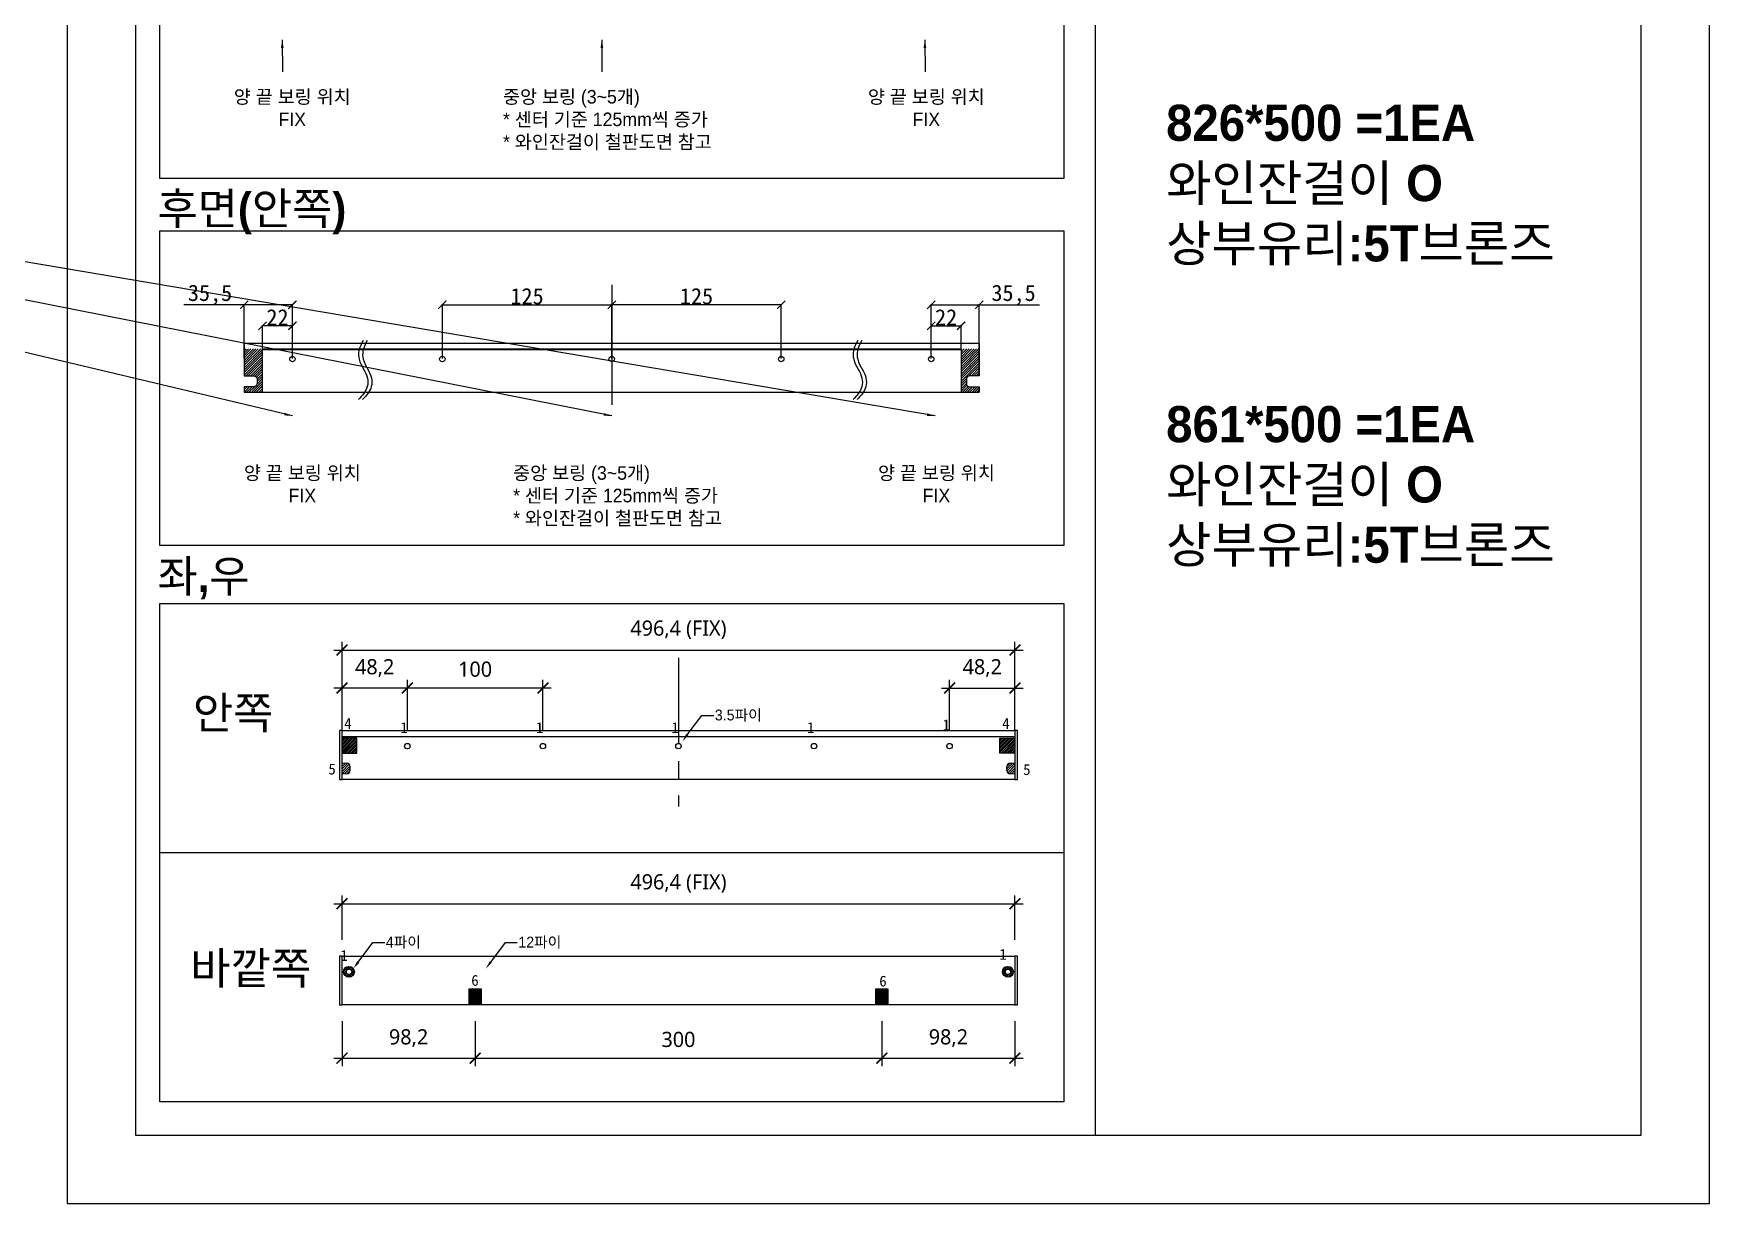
# Model space of a CAD drawing. Header units: millimetres. Extents: x -44117 to 256353, y -2095463 to 65325.
# Drawn here: x 97926 to 101017, y -1020317 to -1018159 of the extents above; entities that cross this region are included whole.
import ezdxf
from ezdxf import colors
from ezdxf.entities.mleader import LeaderData, LeaderLine
from ezdxf.math import Vec2, Vec3

# ---------------------------------------------------------------- set-up
doc = ezdxf.new("R2010")
doc.units = ezdxf.units.MM
doc.header["$LTSCALE"] = 10
doc.linetypes.add('CENTER', pattern=[50.8, 31.75, -6.35, 6.35, -6.35])
for name, color, linetype in [('! dim', 7, 'Continuous'), ('.', 8, 'Continuous'), ('01YL_text_제목 @ 1', 2, 'Continuous'), ('DEFAULT', 7, 'Continuous'), ('Steel', 3, 'Continuous'), ('TXT', 4, 'Continuous'), ('TXT @ 1', 4, 'Continuous')]:
    doc.layers.add(name, color=color, linetype=linetype)
doc.layers.add('C', color=1, linetype='CENTER', lineweight=5)
doc.styles.add('IMOS', font='', dxfattribs={"height": 3})
doc.styles.add('맑은고딕', font='malgun.ttf')
doc.styles.get('IMOS').set_extended_font_data('-윤고딕330')
doc.dimstyles.new('ISO-25', dxfattribs={"dimtxt": 2.5, "dimasz": 2.5, "dimexe": 1, "dimexo": 1, "dimtad": 1, "dimtxsty": 'Standard', "dimblk": 'ARCHTICK', "dimcen": 2.5, "dimadec": 0, "dimazin": 0, "dimtfac": 1, "dimtmove": 0, "dimatfit": 3, "dimfxl": 0, "dimarcsym": 0})
doc.dimstyles.new('Set Dim', dxfattribs={"dimtxt": 28, "dimasz": 20, "dimexe": 15, "dimexo": 30, "dimgap": 20, "dimtad": 1, "dimdec": 1, "dimtxsty": '맑은고딕', "dimblk": 'ARCHTICK', "dimcen": 10, "dimdle": 15, "dimclrd": 256, "dimclre": 256, "dimclrt": 7, "dimadec": 0, "dimazin": 0, "dimtfac": 1, "dimtdec": 1, "dimtix": 1, "dimtmove": 2, "dimatfit": 0, "dimfxl": 0, "dimarcsym": 0})
pattern_1 = [(45, (15296.215, -1031365.7656), (-2.24506403, 2.24506403), [])]
pattern_2 = [(45, (12270.2058, -1031949.0162), (-2.24506403, 2.24506403), [])]
pattern_3 = [(45, (95020.2055, -1022734.4005), (-1.683798, 1.683798), [])]
pattern_4 = [(45, (95020.2063, -1023312.3114), (-1.683798, 1.683798), [])]

# ---------------------------------------------------------------- blocks, each defined once
blk = doc.blocks.new('_ArchTick')
at = {"color": 0, "linetype": 'ByBlock', "const_width": 0.15}
blk.add_lwpolyline([(-0.5, -0.5), (0.5, 0.5)], dxfattribs=at)
blk = doc.blocks.new('*D7091')
at = {"layer": '! dim', "color": 0, "lineweight": -2}
for p, q in [((99581.2, -1018758.2), (99581.2, -1018697)), ((99581.2, -1018698), (99636.2, -1018698)), ((99636.2, -1018739.5), (99636.2, -1018697))]:
    blk.add_line(p, q, dxfattribs=at)
at = {"layer": 'Defpoints', "color": 0}
for p in [(99636.2, -1018698), (99636.2, -1018740.5), (99581.2, -1018759.2)]:
    blk.add_point(p, dxfattribs=at)
at = {"layer": '! dim', "color": 0, "lineweight": -2, "xscale": 15, "yscale": 15, "zscale": 15, "rotation": 180}
blk.add_blockref('_ArchTick', (99581.2, -1018698), dxfattribs=at)
at = {"layer": '! dim', "color": 0, "lineweight": -2, "xscale": 15, "yscale": 15, "zscale": 15}
blk.add_blockref('_ArchTick', (99636.2, -1018698), dxfattribs=at)
at = {"layer": '! dim', "color": 0, "insert": (99608.7, -1018682.4), "char_height": 30, "attachment_point": 5}
blk.add_mtext('22', dxfattribs=at)
blk = doc.blocks.new('*D7092')
at = {"layer": '! dim', "color": 0, "lineweight": -2}
for p, q in [((99581.2, -1018758.2), (99581.2, -1018658.2)), ((99581.2, -1018659.2), (99669.9, -1018659.2)), ((99669.9, -1018758.2), (99669.9, -1018658.2)), ((99669.9, -1018659.2), (99781.2, -1018659.2))]:
    blk.add_line(p, q, dxfattribs=at)
at = {"layer": 'Defpoints', "color": 0}
for p in [(99669.9, -1018659.2), (99581.2, -1018759.2), (99669.9, -1018759.2)]:
    blk.add_point(p, dxfattribs=at)
at = {"layer": '! dim', "color": 0, "lineweight": -2, "xscale": 15, "yscale": 15, "zscale": 15, "rotation": 180}
blk.add_blockref('_ArchTick', (99581.2, -1018659.2), dxfattribs=at)
at = {"layer": '! dim', "color": 0, "lineweight": -2, "xscale": 15, "yscale": 15, "zscale": 15}
blk.add_blockref('_ArchTick', (99669.9, -1018659.2), dxfattribs=at)
at = {"layer": '! dim', "color": 0, "insert": (99733.1, -1018641.1), "char_height": 30, "attachment_point": 5}
blk.add_mtext('35,5', dxfattribs=at)
blk = doc.blocks.new('*D7093')
at = {"layer": '! dim', "color": 0, "lineweight": -2}
for p, q in [((98992.2, -1018758.2), (98992.2, -1018658.2)), ((99304.7, -1018659.2), (98992.2, -1018659.2)), ((99304.7, -1018758.2), (99304.7, -1018658.2))]:
    blk.add_line(p, q, dxfattribs=at)
at = {"layer": 'Defpoints', "color": 0}
for p in [(98992.2, -1018659.2), (98992.2, -1018759.2), (99304.7, -1018759.2)]:
    blk.add_point(p, dxfattribs=at)
at = {"layer": '! dim', "color": 0, "lineweight": -2, "xscale": 15, "yscale": 15, "zscale": 15, "rotation": 180}
blk.add_blockref('_ArchTick', (98992.2, -1018659.2), dxfattribs=at)
at = {"layer": '! dim', "color": 0, "lineweight": -2, "xscale": 15, "yscale": 15, "zscale": 15}
blk.add_blockref('_ArchTick', (99304.7, -1018659.2), dxfattribs=at)
at = {"layer": '! dim', "color": 0, "insert": (99148.4, -1018643.6), "char_height": 30, "attachment_point": 5}
blk.add_mtext('125', dxfattribs=at)
blk = doc.blocks.new('*D7094')
at = {"layer": '! dim', "color": 0, "lineweight": -2}
for p, q in [((98348.1, -1018739.5), (98348.1, -1018697)), ((98403.1, -1018698), (98348.1, -1018698)), ((98403.1, -1018758.2), (98403.1, -1018697))]:
    blk.add_line(p, q, dxfattribs=at)
at = {"layer": 'Defpoints', "color": 0}
for p in [(98348.1, -1018698), (98348.1, -1018740.5), (98403.1, -1018759.2)]:
    blk.add_point(p, dxfattribs=at)
at = {"layer": '! dim', "color": 0, "lineweight": -2, "xscale": 15, "yscale": 15, "zscale": 15, "rotation": 180}
blk.add_blockref('_ArchTick', (98348.1, -1018698), dxfattribs=at)
at = {"layer": '! dim', "color": 0, "lineweight": -2, "xscale": 15, "yscale": 15, "zscale": 15}
blk.add_blockref('_ArchTick', (98403.1, -1018698), dxfattribs=at)
at = {"layer": '! dim', "color": 0, "insert": (98375.6, -1018682.4), "char_height": 30, "attachment_point": 5}
blk.add_mtext('22', dxfattribs=at)
blk = doc.blocks.new('*D7095')
at = {"layer": '! dim', "color": 0, "lineweight": -2}
for p, q in [((98314.4, -1018659.2), (98203.1, -1018659.2)), ((98314.4, -1018758.2), (98314.4, -1018658.2)), ((98403.1, -1018659.2), (98314.4, -1018659.2)), ((98403.1, -1018758.2), (98403.1, -1018658.2))]:
    blk.add_line(p, q, dxfattribs=at)
at = {"layer": 'Defpoints', "color": 0}
for p in [(98314.4, -1018659.2), (98314.4, -1018759.2), (98403.1, -1018759.2)]:
    blk.add_point(p, dxfattribs=at)
at = {"layer": '! dim', "color": 0, "lineweight": -2, "xscale": 15, "yscale": 15, "zscale": 15, "rotation": 180}
blk.add_blockref('_ArchTick', (98314.4, -1018659.2), dxfattribs=at)
at = {"layer": '! dim', "color": 0, "lineweight": -2, "xscale": 15, "yscale": 15, "zscale": 15}
blk.add_blockref('_ArchTick', (98403.1, -1018659.2), dxfattribs=at)
at = {"layer": '! dim', "color": 0, "insert": (98251.2, -1018641.1), "char_height": 30, "attachment_point": 5}
blk.add_mtext('35,5', dxfattribs=at)
blk = doc.blocks.new('*D7096')
at = {"layer": '! dim', "color": 0, "lineweight": -2}
for p, q in [((98679.7, -1018758.2), (98679.7, -1018658.2)), ((98679.7, -1018659.2), (98992.2, -1018659.2)), ((98992.2, -1018758.2), (98992.2, -1018658.2))]:
    blk.add_line(p, q, dxfattribs=at)
at = {"layer": 'Defpoints', "color": 0}
for p in [(98992.2, -1018659.2), (98679.7, -1018759.2), (98992.2, -1018759.2)]:
    blk.add_point(p, dxfattribs=at)
at = {"layer": '! dim', "color": 0, "lineweight": -2, "xscale": 15, "yscale": 15, "zscale": 15, "rotation": 180}
blk.add_blockref('_ArchTick', (98679.7, -1018659.2), dxfattribs=at)
at = {"layer": '! dim', "color": 0, "lineweight": -2, "xscale": 15, "yscale": 15, "zscale": 15}
blk.add_blockref('_ArchTick', (98992.2, -1018659.2), dxfattribs=at)
at = {"layer": '! dim', "color": 0, "insert": (98835.9, -1018643.6), "char_height": 30, "attachment_point": 5}
blk.add_mtext('125', dxfattribs=at)
blk = doc.blocks.new('*D7097')
at = {"lineweight": -2}
for p, q in [((98880.1, -1019366.1), (98600.1, -1019366.1)), ((98615.1, -1019443.2), (98615.1, -1019351.1)), ((98865.1, -1019443.2), (98865.1, -1019351.1))]:
    blk.add_line(p, q, dxfattribs=at)
at = {"layer": 'Defpoints', "color": 0}
for p in [(98615.1, -1019366.1), (98615.1, -1019473.2), (98865.1, -1019473.2)]:
    blk.add_point(p, dxfattribs=at)
at = {"lineweight": -2, "xscale": 20, "yscale": 20, "zscale": 20, "rotation": 180}
blk.add_blockref('_ArchTick', (98615.1, -1019366.1), dxfattribs=at)
at = {"lineweight": -2, "xscale": 20, "yscale": 20, "zscale": 20}
blk.add_blockref('_ArchTick', (98865.1, -1019366.1), dxfattribs=at)
at = {"color": 7, "insert": (98740.1, -1019331.5), "char_height": 28, "attachment_point": 5, "style": '맑은고딕'}
blk.add_mtext('100', dxfattribs=at)
blk = doc.blocks.new('*D7098')
at = {"lineweight": -2}
for p, q in [((98479.6, -1019296), (99750.6, -1019296)), ((98494.6, -1019414.5), (98494.6, -1019281)), ((99735.6, -1019414.5), (99735.6, -1019281))]:
    blk.add_line(p, q, dxfattribs=at)
at = {"layer": 'Defpoints', "color": 0}
for p in [(99735.6, -1019296), (98494.6, -1019444.5), (99735.6, -1019444.5)]:
    blk.add_point(p, dxfattribs=at)
at = {"lineweight": -2, "xscale": 20, "yscale": 20, "zscale": 20, "rotation": 180}
blk.add_blockref('_ArchTick', (98494.6, -1019296), dxfattribs=at)
at = {"lineweight": -2, "xscale": 20, "yscale": 20, "zscale": 20}
blk.add_blockref('_ArchTick', (99735.6, -1019296), dxfattribs=at)
at = {"color": 7, "insert": (99115.1, -1019258.6), "char_height": 28, "attachment_point": 5, "style": '맑은고딕'}
blk.add_mtext('496,4 (FIX)', dxfattribs=at)
blk = doc.blocks.new('*D7099')
at = {"lineweight": -2}
for p, q in [((99600.1, -1019366.1), (99750.6, -1019366.1)), ((99615.1, -1019443.2), (99615.1, -1019351.1)), ((99735.6, -1019443.2), (99735.6, -1019351.1))]:
    blk.add_line(p, q, dxfattribs=at)
at = {"layer": 'Defpoints', "color": 0}
for p in [(99735.6, -1019366.1), (99615.1, -1019473.2), (99735.6, -1019473.2)]:
    blk.add_point(p, dxfattribs=at)
at = {"lineweight": -2, "xscale": 20, "yscale": 20, "zscale": 20, "rotation": 180}
blk.add_blockref('_ArchTick', (99615.1, -1019366.1), dxfattribs=at)
at = {"lineweight": -2, "xscale": 20, "yscale": 20, "zscale": 20}
blk.add_blockref('_ArchTick', (99735.6, -1019366.1), dxfattribs=at)
at = {"color": 7, "insert": (99675.4, -1019329.3), "char_height": 28, "attachment_point": 5, "style": '맑은고딕'}
blk.add_mtext('48,2', dxfattribs=at)
blk = doc.blocks.new('*D7100')
at = {"lineweight": -2}
for p, q in [((98630.1, -1019366.1), (98479.6, -1019366.1)), ((98494.6, -1019443.2), (98494.6, -1019351.1)), ((98615.1, -1019443.2), (98615.1, -1019351.1))]:
    blk.add_line(p, q, dxfattribs=at)
at = {"layer": 'Defpoints', "color": 0}
for p in [(98494.6, -1019366.1), (98494.6, -1019473.2), (98615.1, -1019473.2)]:
    blk.add_point(p, dxfattribs=at)
at = {"lineweight": -2, "xscale": 20, "yscale": 20, "zscale": 20, "rotation": 180}
blk.add_blockref('_ArchTick', (98494.6, -1019366.1), dxfattribs=at)
at = {"lineweight": -2, "xscale": 20, "yscale": 20, "zscale": 20}
blk.add_blockref('_ArchTick', (98615.1, -1019366.1), dxfattribs=at)
at = {"color": 7, "insert": (98554.9, -1019329.3), "char_height": 28, "attachment_point": 5, "style": '맑은고딕'}
blk.add_mtext('48,2', dxfattribs=at)
blk = doc.blocks.new('*D7101')
at = {"lineweight": -2}
for p, q in [((98479.6, -1019763.9), (99750.6, -1019763.9)), ((98494.6, -1019830.7), (98494.6, -1019748.9)), ((99735.6, -1019830.7), (99735.6, -1019748.9))]:
    blk.add_line(p, q, dxfattribs=at)
at = {"layer": 'Defpoints', "color": 0}
for p in [(99735.6, -1019763.9), (98494.6, -1019860.7), (99735.6, -1019860.7)]:
    blk.add_point(p, dxfattribs=at)
at = {"lineweight": -2, "xscale": 20, "yscale": 20, "zscale": 20, "rotation": 180}
blk.add_blockref('_ArchTick', (98494.6, -1019763.9), dxfattribs=at)
at = {"lineweight": -2, "xscale": 20, "yscale": 20, "zscale": 20}
blk.add_blockref('_ArchTick', (99735.6, -1019763.9), dxfattribs=at)
at = {"color": 7, "insert": (99115.1, -1019726.5), "char_height": 28, "attachment_point": 5, "style": '맑은고딕'}
blk.add_mtext('496,4 (FIX)', dxfattribs=at)
blk = doc.blocks.new('*D7102')
at = {"lineweight": -2}
for p, q in [((98494.6, -1019980.7), (98494.6, -1020063.7)), ((98740.1, -1019980.7), (98740.1, -1020063.7)), ((98479.6, -1020048.7), (98755.1, -1020048.7))]:
    blk.add_line(p, q, dxfattribs=at)
at = {"layer": 'Defpoints', "color": 0}
for p in [(98494.6, -1019950.7), (98740.1, -1019950.7), (98740.1, -1020048.7)]:
    blk.add_point(p, dxfattribs=at)
at = {"lineweight": -2, "xscale": 20, "yscale": 20, "zscale": 20, "rotation": 180}
blk.add_blockref('_ArchTick', (98494.6, -1020048.7), dxfattribs=at)
at = {"lineweight": -2, "xscale": 20, "yscale": 20, "zscale": 20}
blk.add_blockref('_ArchTick', (98740.1, -1020048.7), dxfattribs=at)
at = {"color": 7, "insert": (98617.4, -1020011.9), "char_height": 28, "attachment_point": 5, "style": '맑은고딕'}
blk.add_mtext('98,2', dxfattribs=at)
blk = doc.blocks.new('*D7103')
at = {"lineweight": -2}
for p, q in [((98740.1, -1019980.7), (98740.1, -1020063.7)), ((99490.1, -1019980.7), (99490.1, -1020063.7)), ((98725.1, -1020048.7), (99505.1, -1020048.7))]:
    blk.add_line(p, q, dxfattribs=at)
at = {"layer": 'Defpoints', "color": 0}
for p in [(98740.1, -1019950.7), (99490.1, -1019950.7), (99490.1, -1020048.7)]:
    blk.add_point(p, dxfattribs=at)
at = {"lineweight": -2, "xscale": 20, "yscale": 20, "zscale": 20, "rotation": 180}
blk.add_blockref('_ArchTick', (98740.1, -1020048.7), dxfattribs=at)
at = {"lineweight": -2, "xscale": 20, "yscale": 20, "zscale": 20}
blk.add_blockref('_ArchTick', (99490.1, -1020048.7), dxfattribs=at)
at = {"color": 7, "insert": (99115.1, -1020014.3), "char_height": 28, "attachment_point": 5, "style": '맑은고딕'}
blk.add_mtext('300', dxfattribs=at)
blk = doc.blocks.new('*D7104')
at = {"lineweight": -2}
for p, q in [((99490.1, -1019980.7), (99490.1, -1020063.7)), ((99735.6, -1019980.7), (99735.6, -1020063.7)), ((99475.1, -1020048.7), (99750.6, -1020048.7))]:
    blk.add_line(p, q, dxfattribs=at)
at = {"layer": 'Defpoints', "color": 0}
for p in [(99490.1, -1019950.7), (99735.6, -1019950.7), (99735.6, -1020048.7)]:
    blk.add_point(p, dxfattribs=at)
at = {"lineweight": -2, "xscale": 20, "yscale": 20, "zscale": 20, "rotation": 180}
blk.add_blockref('_ArchTick', (99490.1, -1020048.7), dxfattribs=at)
at = {"lineweight": -2, "xscale": 20, "yscale": 20, "zscale": 20}
blk.add_blockref('_ArchTick', (99735.6, -1020048.7), dxfattribs=at)
at = {"color": 7, "insert": (99612.9, -1020011.9), "char_height": 28, "attachment_point": 5, "style": '맑은고딕'}
blk.add_mtext('98,2', dxfattribs=at)

msp = doc.modelspace()

# ---------------------------------------------------------------- hatches: boundary and pattern name
at = {"layer": '.', "true_color": 0xff0000}
h = msp.add_hatch(dxfattribs=at)
h.set_pattern_fill('ANSI31', color=1)
h.set_pattern_definition(pattern_1)
h.paths.add_polyline_path([(98314.36668, -1018740.47605), (98348.11668, -1018740.47605), (98348.11668, -1018820.47605), (98341.28668, -1018820.47605), (98334.49668, -1018820.47605), (98327.74668, -1018820.47605), (98321.03668, -1018820.47605), (98314.36668, -1018820.47605), (98314.36668, -1018810.40612), (98331.98906, -1018810.40612, 0.4142135624), (98338.28276, -1018804.11242), (98338.28276, -1018796.55997, 0.4142135624), (98331.98906, -1018790.26627), (98314.36668, -1018790.26627)])
h = msp.add_hatch(dxfattribs=at)
h.set_pattern_fill('ANSI31', color=1)
h.set_pattern_definition(pattern_1)
h.paths.add_polyline_path([(99669.93982, -1018740.47605), (99636.18982, -1018740.47605), (99636.18982, -1018820.47605), (99643.01982, -1018820.47605), (99649.80982, -1018820.47605), (99656.55982, -1018820.47605), (99663.26982, -1018820.47605), (99669.93982, -1018820.47605), (99669.93982, -1018810.40612), (99652.31744, -1018810.40612, -0.4142135624), (99646.02374, -1018804.11242), (99646.02374, -1018796.55997, -0.4142135624), (99652.31744, -1018790.26627), (99669.93982, -1018790.26627)])
at = {"layer": '.'}
h = msp.add_hatch(dxfattribs=at)
h.set_pattern_fill('ANSI31', color=1, scale=0.75)
h.set_pattern_definition(pattern_3)
h.paths.add_polyline_path([(98494.60403, -1019458.74658), (98522.10403, -1019458.74658), (98522.10403, -1019486.24658), (98494.60403, -1019486.24658)])
h = msp.add_hatch(dxfattribs=at)
h.set_pattern_fill('ANSI31', color=1, scale=0.75)
h.set_pattern_definition(pattern_3)
h.paths.add_polyline_path([(99735.60403, -1019458.74658), (99708.10403, -1019458.74658), (99708.10403, -1019486.24658), (99735.60403, -1019486.24658)])
at = {"layer": '.', "true_color": 0xff0000}
h = msp.add_hatch(dxfattribs=at)
h.set_pattern_fill('ANSI31', color=1)
h.set_pattern_definition(pattern_2)
h.paths.add_polyline_path([(98503.35403, -1019504.49658), (98494.60403, -1019504.49658), (98494.60403, -1019524.49658), (98503.35403, -1019524.49658, 0.4142135624), (98509.60403, -1019518.24658), (98509.60403, -1019510.74658, 0.4142135624)])
h = msp.add_hatch(dxfattribs=at)
h.set_pattern_fill('ANSI31', color=1)
h.set_pattern_definition(pattern_2)
h.paths.add_polyline_path([(99735.60403, -1019504.49658), (99726.85403, -1019504.49658, 0.4142135624), (99720.60403, -1019510.74658), (99720.60403, -1019518.24658, 0.4142135624), (99726.85403, -1019524.49658), (99735.60403, -1019524.49658)])
at = {"layer": '.'}
h = msp.add_hatch(dxfattribs=at)
h.set_pattern_fill('ANSI31', color=1, scale=0.75)
h.set_pattern_definition(pattern_4)
h.paths.add_polyline_path([(98517.47903, -1019889.40764, -1), (98497.47903, -1019889.40764, -1)])
h.paths.add_polyline_path([(98502.47903, -1019889.40764, 1), (98512.47903, -1019889.40764, 1)], flags=16)
h = msp.add_hatch(dxfattribs=at)
h.set_pattern_fill('ANSI31', color=1, scale=0.75)
h.set_pattern_definition(pattern_4)
h.paths.add_polyline_path([(99712.72903, -1019889.40764, 1), (99732.72903, -1019889.40764, 1)])
h.paths.add_polyline_path([(99727.72903, -1019889.40764, -1), (99717.72903, -1019889.40764, -1)], flags=16)
h = msp.add_hatch(dxfattribs=at)
h.set_pattern_fill('ANSI31', color=1, scale=0.5)
h.set_pattern_definition([(45, (97267.1327, -1019630.4622), (-1.122532, 1.122532), [])])
edge = h.paths.add_edge_path()
edge.add_spline(control_points=[(98728.92369, -1019950.65764), (98740.10403, -1019950.65764), (98751.28437, -1019950.65764)], knot_values=[50.527864045, 50.527864045, 50.527864045, 59.472135955, 59.472135955, 59.472135955], weights=[1, 1, 1], degree=2, periodic=0)
edge.add_line((98751.28437, -1019950.65764), (98751.28437, -1019920.65764))
edge.add_line((98751.28437, -1019920.65764), (98728.92369, -1019920.65764))
edge.add_line((98728.92369, -1019920.65764), (98728.92369, -1019950.65764))
h = msp.add_hatch(dxfattribs=at)
h.set_pattern_fill('ANSI31', color=1, scale=0.5)
h.set_pattern_definition([(45, (98017.1327, -1019630.4622), (-1.122532, 1.122532), [])])
edge = h.paths.add_edge_path()
edge.add_spline(control_points=[(99478.92369, -1019950.65764), (99490.10403, -1019950.65764), (99501.28437, -1019950.65764)], knot_values=[50.527864045, 50.527864045, 50.527864045, 59.472135955, 59.472135955, 59.472135955], weights=[1, 1, 1], degree=2, periodic=0)
edge.add_line((99501.28437, -1019950.65764), (99501.28437, -1019920.65764))
edge.add_line((99501.28437, -1019920.65764), (99478.92369, -1019920.65764))
edge.add_line((99478.92369, -1019920.65764), (99478.92369, -1019950.65764))

# ---------------------------------------------------------------- linework, layer by layer
msp.add_line((99883.39849, -1017214.22966), (99883.39849, -1020190.52301))
at = {"lineweight": -3}
for p, q in [((98494.60403, -1019455.74658), (99735.60403, -1019455.74658)), ((98494.60403, -1019458.74658), (98494.60403, -1019486.24658)), ((99735.60403, -1019458.74658), (99735.60403, -1019486.24658))]:
    msp.add_line(p, q, dxfattribs=at)
at = {"color": 3}
msp.add_line((98158.65364, -1019669.64521, -0.0648), (99826.08533, -1019669.64521, -0.0648), dxfattribs=at)
for points in [[(97987.68562, -1020316.7265), (101016.56928, -1020316.7265), (101016.56928, -1016033.01962), (97987.68562, -1016033.01962)], [(98728.92369, -1019920.65764), (98751.28437, -1019920.65764), (98751.28437, -1019950.65764), (98728.92369, -1019950.65764)], [(99478.92369, -1019920.65764), (99501.28437, -1019920.65764), (99501.28437, -1019950.65764), (99478.92369, -1019950.65764)]]:
    msp.add_lwpolyline(points, close=True)
msp.add_lwpolyline([(98113.88911, -1017033.93896), (98113.88911, -1020190.52301), (100890.36579, -1020190.52301), (100890.36579, -1017033.93896)])
at = {"color": 1, "elevation": -0.0648}
msp.add_lwpolyline([(98158.65364, -1017840.23982), (99826.08533, -1017840.23982), (99826.08533, -1018426.17871), (98158.65364, -1018426.17871)], close=True, dxfattribs=at)
at = {"elevation": -0.0648}
msp.add_lwpolyline([(98158.65364, -1018522.86568), (99826.08533, -1018522.86568), (99826.08533, -1019102.908), (98158.65364, -1019102.908)], close=True, dxfattribs=at)
at = {"lineweight": -3}
for points in [[(99669.93982, -1018790.26627), (99669.93982, -1018784.22605), (99669.93982, -1018766.72605), (99669.93982, -1018749.22605), (99669.93982, -1018731.72605), (99669.93982, -1018731.69831), (99669.93982, -1018731.67033), (99669.93982, -1018731.61374), (99669.93982, -1018731.55643), (99669.93982, -1018731.4986), (99669.93982, -1018731.38211), (99669.93982, -1018731.32387), (99669.93982, -1018731.26594), (99669.93982, -1018731.20854), (99669.93982, -1018731.18013), (99669.93982, -1018731.15194), (99669.93982, -1018731.124), (99669.93982, -1018731.09635), (99669.93982, -1018731.06902), (99669.93982, -1018731.04204), (99669.93982, -1018731.01544), (99669.93982, -1018730.98924), (99669.93982, -1018730.96348), (99669.93982, -1018730.93818), (99669.93982, -1018730.91338), (99669.93982, -1018730.88909), (99669.93982, -1018730.86534), (99669.93982, -1018730.84217), (99669.93982, -1018730.81959), (99669.93982, -1018730.79762), (99669.93982, -1018730.77629), (99669.93982, -1018730.75561), (99669.93982, -1018730.73561), (99669.93982, -1018730.7163), (99669.93982, -1018730.69769), (99669.93982, -1018730.67981), (99669.93982, -1018730.66266), (99669.93982, -1018730.64625), (99669.93982, -1018730.63059), (99669.93982, -1018730.6157), (99669.93982, -1018730.60157), (99669.93982, -1018730.58821), (99669.93982, -1018730.57563), (99669.93982, -1018730.56382), (99669.93982, -1018730.55278), (99669.93982, -1018730.54252), (99669.93982, -1018730.53303), (99669.93982, -1018730.52431), (99669.93982, -1018730.51634), (99669.93982, -1018730.50913), (99669.93982, -1018730.50266), (99669.93982, -1018730.49692), (99669.93982, -1018730.49191), (99669.93982, -1018730.48762), (99669.93982, -1018730.48402), (99669.93982, -1018730.48111), (99669.93982, -1018730.47887), (99669.93982, -1018730.4773), (99669.93982, -1018730.47636), (99669.93982, -1018730.47605), (99663.26982, -1018730.47605), (99656.55982, -1018730.47605), (99649.80982, -1018730.47605), (99643.01982, -1018730.47605), (99636.18982, -1018730.47605), (99609.78024, -1018730.47605), (99583.33065, -1018730.47605), (99556.84107, -1018730.47605), (99530.31148, -1018730.47605), (98992.15325, -1018730.47605), (98453.99502, -1018730.47605), (98427.46544, -1018730.47605), (98400.97585, -1018730.47605), (98374.52627, -1018730.47605), (98348.11668, -1018730.47605), (98341.28668, -1018730.47605), (98334.49668, -1018730.47605), (98327.74668, -1018730.47605), (98321.03668, -1018730.47605), (98314.36668, -1018730.47605), (98314.36668, -1018730.47636), (98314.36668, -1018730.4773), (98314.36668, -1018730.47887), (98314.36668, -1018730.48111), (98314.36668, -1018730.48402), (98314.36668, -1018730.48762), (98314.36668, -1018730.49191), (98314.36668, -1018730.49692), (98314.36668, -1018730.50266), (98314.36668, -1018730.50913), (98314.36668, -1018730.51634), (98314.36668, -1018730.52431), (98314.36668, -1018730.53303), (98314.36668, -1018730.54252), (98314.36668, -1018730.55278), (98314.36668, -1018730.56382), (98314.36668, -1018730.57563), (98314.36668, -1018730.58821), (98314.36668, -1018730.60157), (98314.36668, -1018730.6157), (98314.36668, -1018730.63059), (98314.36668, -1018730.64625), (98314.36668, -1018730.66266), (98314.36668, -1018730.67981), (98314.36668, -1018730.69769), (98314.36668, -1018730.7163), (98314.36668, -1018730.73561), (98314.36668, -1018730.75561), (98314.36668, -1018730.77629), (98314.36668, -1018730.79762), (98314.36668, -1018730.81959), (98314.36668, -1018730.84217), (98314.36668, -1018730.86534), (98314.36668, -1018730.88909), (98314.36668, -1018730.91338), (98314.36668, -1018730.93818), (98314.36668, -1018730.96348), (98314.36668, -1018730.98924), (98314.36668, -1018731.01544), (98314.36668, -1018731.04204), (98314.36668, -1018731.06902), (98314.36668, -1018731.09635), (98314.36668, -1018731.124), (98314.36668, -1018731.15194), (98314.36668, -1018731.18013), (98314.36668, -1018731.20854), (98314.36668, -1018731.26594), (98314.36668, -1018731.32387), (98314.36668, -1018731.38211), (98314.36668, -1018731.4986), (98314.36668, -1018731.55643), (98314.36668, -1018731.61374), (98314.36668, -1018731.67033), (98314.36668, -1018731.69831), (98314.36668, -1018731.72605), (98314.36668, -1018749.22605), (98314.36668, -1018766.72605), (98314.36668, -1018784.22605), (98314.36668, -1018790.26627)], [(98314.36668, -1018810.40612), (98314.36668, -1018819.22605), (98314.36668, -1018819.2538), (98314.36668, -1018819.28178), (98314.36668, -1018819.33837), (98314.36668, -1018819.39567), (98314.36668, -1018819.45351), (98314.36668, -1018819.57), (98314.36668, -1018819.62824), (98314.36668, -1018819.68617), (98314.36668, -1018819.74356), (98314.36668, -1018819.77198), (98314.36668, -1018819.80017), (98314.36668, -1018819.82811), (98314.36668, -1018819.85575), (98314.36668, -1018819.88308), (98314.36668, -1018819.91007), (98314.36668, -1018819.93667), (98314.36668, -1018819.96287), (98314.36668, -1018819.98863), (98314.36668, -1018820.01393), (98314.36668, -1018820.03873), (98314.36668, -1018820.06302), (98314.36668, -1018820.08676), (98314.36668, -1018820.10994), (98314.36668, -1018820.13252), (98314.36668, -1018820.15449), (98314.36668, -1018820.17582), (98314.36668, -1018820.1965), (98314.36668, -1018820.2165), (98314.36668, -1018820.23581), (98314.36668, -1018820.25441), (98314.36668, -1018820.2723), (98314.36668, -1018820.28945), (98314.36668, -1018820.30586), (98314.36668, -1018820.32151), (98314.36668, -1018820.33641), (98314.36668, -1018820.35054), (98314.36668, -1018820.3639), (98314.36668, -1018820.37648), (98314.36668, -1018820.38829), (98314.36668, -1018820.39932), (98314.36668, -1018820.40959), (98314.36668, -1018820.41908), (98314.36668, -1018820.4278), (98314.36668, -1018820.43577), (98314.36668, -1018820.44298), (98314.36668, -1018820.44945), (98314.36668, -1018820.45519), (98314.36668, -1018820.4602), (98314.36668, -1018820.46449), (98314.36668, -1018820.46809), (98314.36668, -1018820.471), (98314.36668, -1018820.47323), (98314.36668, -1018820.47481), (98314.36668, -1018820.47575), (98314.36668, -1018820.47605), (98321.03668, -1018820.47605), (98327.74668, -1018820.47605), (98334.49668, -1018820.47605), (98341.28668, -1018820.47605), (98348.11668, -1018820.47605), (98348.11668, -1018740.47605), (98374.52627, -1018740.47605), (98400.97585, -1018740.47605), (98427.46544, -1018740.47605), (98453.99502, -1018740.47605), (98992.15325, -1018740.47605), (99530.31148, -1018740.47605), (99556.84107, -1018740.47605), (99583.33065, -1018740.47605), (99609.78024, -1018740.47605), (99636.18982, -1018740.47605), (99636.18982, -1018820.47605), (99643.01982, -1018820.47605), (99649.80982, -1018820.47605), (99656.55982, -1018820.47605), (99663.26982, -1018820.47605), (99669.93982, -1018820.47605), (99669.93982, -1018820.47575), (99669.93982, -1018820.47481), (99669.93982, -1018820.47323), (99669.93982, -1018820.471), (99669.93982, -1018820.46809), (99669.93982, -1018820.46449), (99669.93982, -1018820.4602), (99669.93982, -1018820.45519), (99669.93982, -1018820.44945), (99669.93982, -1018820.44298), (99669.93982, -1018820.43577), (99669.93982, -1018820.4278), (99669.93982, -1018820.41908), (99669.93982, -1018820.40959), (99669.93982, -1018820.39932), (99669.93982, -1018820.38829), (99669.93982, -1018820.37648), (99669.93982, -1018820.3639), (99669.93982, -1018820.35054), (99669.93982, -1018820.33641), (99669.93982, -1018820.32151), (99669.93982, -1018820.30586), (99669.93982, -1018820.28945), (99669.93982, -1018820.2723), (99669.93982, -1018820.25441), (99669.93982, -1018820.23581), (99669.93982, -1018820.2165), (99669.93982, -1018820.1965), (99669.93982, -1018820.17582), (99669.93982, -1018820.15449), (99669.93982, -1018820.13252), (99669.93982, -1018820.10994), (99669.93982, -1018820.08676), (99669.93982, -1018820.06302), (99669.93982, -1018820.03873), (99669.93982, -1018820.01393), (99669.93982, -1018819.98863), (99669.93982, -1018819.96287), (99669.93982, -1018819.93667), (99669.93982, -1018819.91007), (99669.93982, -1018819.88308), (99669.93982, -1018819.85575), (99669.93982, -1018819.82811), (99669.93982, -1018819.80017), (99669.93982, -1018819.77198), (99669.93982, -1018819.74356), (99669.93982, -1018819.68617), (99669.93982, -1018819.62824), (99669.93982, -1018819.57), (99669.93982, -1018819.45351), (99669.93982, -1018819.39567), (99669.93982, -1018819.33837), (99669.93982, -1018819.28178), (99669.93982, -1018819.2538), (99669.93982, -1018819.22605), (99669.93982, -1018810.40612)], [(98348.11668, -1018741.72605), (98374.52627, -1018741.72605), (98400.97585, -1018741.72605), (98427.46544, -1018741.72605), (98453.99502, -1018741.72605), (98992.15325, -1018741.72605), (99530.31148, -1018741.72605), (99556.84107, -1018741.72605), (99583.33065, -1018741.72605), (99609.78024, -1018741.72605), (99636.18982, -1018741.72605)], [(98348.11668, -1018820.47605), (98374.52627, -1018820.47605), (98400.97585, -1018820.47605), (98427.46544, -1018820.47605), (98453.99502, -1018820.47605), (98992.15325, -1018820.47605), (99530.31148, -1018820.47605), (99556.84107, -1018820.47605), (99583.33065, -1018820.47605), (99609.78024, -1018820.47605), (99636.18982, -1018820.47605)]]:
    msp.add_lwpolyline(points, dxfattribs=at)
for points in [[(98314.36668, -1018730.47605), (98314.36668, -1018790.26627), (98331.98906, -1018790.26627, -0.4142135624), (98338.28276, -1018796.55997), (98338.28276, -1018804.11242, -0.4142135624), (98331.98906, -1018810.40612), (98314.36668, -1018810.40612), (98314.36668, -1018820.47605)], [(99669.93982, -1018730.47605), (99669.93982, -1018790.26627), (99652.31744, -1018790.26627, 0.4142135624), (99646.02374, -1018796.55997), (99646.02374, -1018804.11242, 0.4142135624), (99652.31744, -1018810.40612), (99669.93982, -1018810.40612), (99669.93982, -1018820.47605)]]:
    msp.add_lwpolyline(points, format="xyb", dxfattribs=at)
at = {"color": 3, "elevation": -0.0648}
msp.add_lwpolyline([(98158.65364, -1019209.93166), (99826.08533, -1019209.93166), (99826.08533, -1020129.35876), (98158.65364, -1020129.35876)], close=True, dxfattribs=at)
at = {"color": 252, "true_color": 0x939598}
for points in [[(98494.60403, -1019444.49658), (98490.10403, -1019444.49658), (98490.10403, -1019534.49658), (98494.60403, -1019534.49658)], [(99740.10403, -1019444.49658), (99735.60403, -1019444.49658), (99735.60403, -1019534.49658), (99740.10403, -1019534.49658)], [(98494.60403, -1019860.65764), (98490.10403, -1019860.65764), (98490.10403, -1019950.65764), (98494.60403, -1019950.65764)], [(99740.10403, -1019860.65764), (99735.60403, -1019860.65764), (99735.60403, -1019950.65764), (99740.10403, -1019950.65764)]]:
    msp.add_lwpolyline(points, close=True, dxfattribs=at)
at = {"lineweight": -3}
for points in [[(98494.60403, -1019444.49658), (99735.60403, -1019444.49658), (99735.60403, -1019534.49658), (98494.60403, -1019534.49658)], [(98494.60403, -1019860.65764), (99735.60403, -1019860.65764), (99735.60403, -1019950.65764), (98494.60403, -1019950.65764)]]:
    msp.add_lwpolyline(points, close=True, dxfattribs=at)
for points in [[(98533.67579, -1018724.97464), (98525.84977, -1018744.09688), (98526.26255, -1018759.75633), (98534.54534, -1018777.99531), (98541.50174, -1018794.50994), (98541.1972, -1018810.0416), (98525.19491, -1018834.15164)], [(98541.11139, -1018724.97464), (98533.28537, -1018744.09688), (98533.69816, -1018759.75633), (98541.98094, -1018777.99531), (98548.93734, -1018794.50994), (98548.6328, -1018810.0416), (98532.63051, -1018834.15164)], [(99445.70192, -1018724.97464), (99437.8759, -1018744.09688), (99438.28868, -1018759.75633), (99446.57146, -1018777.99531), (99453.52786, -1018794.50994), (99453.22332, -1018810.0416), (99437.22103, -1018834.15164)], [(99453.13752, -1018724.97464), (99445.3115, -1018744.09688), (99445.72428, -1018759.75633), (99454.00707, -1018777.99531), (99460.96347, -1018794.50994), (99460.65892, -1018810.0416), (99444.65664, -1018834.15164)]]:
    msp.add_spline(points, degree=3)
at = {"layer": 'C'}
for p, q in [((98503.35403, -1019504.49658), (98494.60403, -1019504.49658)), ((98503.35403, -1019524.49658), (98494.60403, -1019524.49658)), ((99726.85403, -1019504.49658), (99735.60403, -1019504.49658)), ((99726.85403, -1019524.49658), (99735.60403, -1019524.49658))]:
    msp.add_line(p, q, dxfattribs=at)
at = {"layer": 'DEFAULT'}
for p, q in [((98522.10403, -1019458.74658), (98494.60403, -1019458.74658)), ((98522.10403, -1019486.24658), (98522.10403, -1019458.74658)), ((99708.10403, -1019458.74658), (99735.60403, -1019458.74658)), ((99708.10403, -1019486.24658), (99708.10403, -1019458.74658)), ((98494.60403, -1019486.24658), (98522.10403, -1019486.24658)), ((99735.60403, -1019486.24658), (99708.10403, -1019486.24658)), ((98509.60403, -1019518.24658), (98509.60403, -1019510.74658)), ((99720.60403, -1019518.24658), (99720.60403, -1019510.74658)), ((98728.92369, -1019920.65764), (98728.92369, -1019950.65764)), ((98751.28437, -1019920.65764), (98751.28437, -1019950.65764)), ((99478.92369, -1019920.65764), (99478.92369, -1019950.65764)), ((99501.28437, -1019920.65764), (99501.28437, -1019950.65764))]:
    msp.add_line(p, q, dxfattribs=at)
for centre, radius in [((98403.11668, -1018759.22605), 5), ((99581.18982, -1018759.22605), 5), ((98615.10403, -1019473.24658), 5), ((98865.10403, -1019473.24658), 5), ((99115.10403, -1019473.24658), 5), ((99365.10403, -1019473.24658), 5), ((99615.10403, -1019473.24658), 5), ((98507.47903, -1019889.40764), 10), ((98507.47903, -1019889.40764), 5), ((99722.72903, -1019889.40764), 10), ((99722.72903, -1019889.40764), 5)]:
    msp.add_circle(centre, radius, dxfattribs=at)
for centre, start, end in [((98503.35403, -1019510.74658), 0, 90), ((98503.35403, -1019518.24658), 270, 0), ((99726.85403, -1019510.74658), 90, 180), ((99726.85403, -1019518.24658), 180, 270)]:
    msp.add_arc(centre, 6.25, start, end, dxfattribs=at)
at = {"layer": 'Steel', "color": 1, "linetype": 'CENTER', "ltscale": 2}
msp.add_line((98992.15325, -1018622.52548), (98992.15325, -1018843.55899), dxfattribs=at)
at = {"layer": 'Steel', "color": 1, "linetype": 'CENTER', "ltscale": 0.5}
msp.add_line((99115.10403, -1019310.3907), (99115.10403, -1019584.40519), dxfattribs=at)
at = {"layer": 'TXT'}
for centre in [(98679.65325, -1018759.22605), (98992.15325, -1018759.22605), (99304.65325, -1018759.22605)]:
    msp.add_circle(centre, 5, dxfattribs=at)

# ---------------------------------------------------------------- texts
at = {"attachment_point": 1}
for s, width, gutter_width, heights, insert, char_height in [('{\\f굴림|b1|i0|c129|p50;826*500 =1EA\\P와인잔걸이 O\\P상부유리:5T브론즈\\P\\P\\P861*500 =1EA\\P와인잔걸이 O\\P상부유리:5T브론즈}', 20163.2108418, 259.31676, [-861.56669], (100014.50772, -1018290.24542), 66.6814516), ('{\\f굴림|b1|i0|c129|p50;후면(안쪽)}', 17876.3103929, 229.90519, [-74.05449], (98154.27195, -1018452.26346, -0.1919), 59.1184775), ('{\\f굴림|b1|i0|c129|p50;좌,우}', 17876.3103929, 229.90519, [-70.30094], (98154.27195, -1019130.05263, -0.1919), 59.1184775), ('{\\f굴림|b1|i0|c129|p50;안쪽}', 17876.3103929, 229.90519, [-65.6872], (98219.65935, -1019382.34441, -0.1919), 59.1184775), ('{\\f굴림|b1|i0|c129|p50;바깥쪽}', 17876.3103929, 229.90519, [-65.6872], (98214.9959, -1019853.30254, -0.1919), 59.1184775)]:
    msp.add_mtext_dynamic_manual_height_columns(s, width=width, gutter_width=gutter_width, heights=heights, dxfattribs=dict(at, insert=insert, char_height=char_height))
at = {"layer": '01YL_text_제목 @ 1', "color": 1, "char_height": 25, "attachment_point": 2, "style": 'IMOS'}
for insert in [(98402.78223, -1018263.06293, 0.07422), (99572.18098, -1018263.06293, 0.07422), (98421.48688, -1018956.94599, 0.07422), (99590.88563, -1018956.94599, 0.07422)]:
    msp.add_mtext_dynamic_manual_height_columns('{\\fGulim|b0|i0|c129|p50;양 끝 보링 위치\\PFIX}', width=269.7788325, gutter_width=82.47129, heights=[145.17296], dxfattribs=dict(at, insert=insert))
at = {"layer": 'DEFAULT', "char_height": 20, "width": 178.7366603}
for s, insert, attachment_point in [('4', (98505.44094, -1019431.46193, -0.01203), 5), ('1', (98615.83148, -1019439.08049), 6), ('1', (98865.83148, -1019439.08049), 6), ('1', (99115.83148, -1019439.08049), 6), ('1', (99365.83148, -1019439.08049), 6), ('1', (99615.83148, -1019434.08049), 6), ('4', (99718.94094, -1019431.46193, -0.01203), 5), ('5', (98476.34604, -1019515.69583), 5), ('5', (99757.62961, -1019516.65937), 5), ('1', (98505.27548, -1019859.28855, 0.11426), 6), ('1', (99720.58117, -1019857.21819, 0.11426), 6), ('6', (98739.81971, -1019905.34839, 0.05713), 5), ('6', (99492.29281, -1019906.67839), 5)]:
    msp.add_mtext(s, dxfattribs=dict(at, insert=insert, attachment_point=attachment_point))
at = {"layer": 'TXT @ 1', "char_height": 25, "attachment_point": 1, "style": 'IMOS'}
for insert in [(98791.50644, -1018263.06293, 0.07422), (98810.21108, -1018956.94599, 0.07422)]:
    msp.add_mtext_dynamic_manual_height_columns('{\\fGulim|b0|i0|c129|p50;중앙 보링 (3~5개)\\P* 센터 기준 125mm씩 증가\\P* 와인잔걸이 철판도면 참고}', width=478.6154434, gutter_width=82.47129, heights=[145.17296], dxfattribs=dict(at, insert=insert))

# ---------------------------------------------------------------- dimensions: what is measured, and where the dimension line sits
at = {"layer": '! dim'}
for base, p1, p2, picture, middle in [((98314.36668, -1018659.22681), (98403.11668, -1018759.22605), (98314.36668, -1018759.22605), '*D7095', (98251.24168, -1018641.10181)), ((98992.15325, -1018659.22681), (98679.65325, -1018759.22605), (98992.15325, -1018759.22605), '*D7096', (98835.90325, -1018643.60181)), ((98348.11668, -1018698.03503), (98403.11668, -1018759.22605), (98348.11668, -1018740.47605), '*D7094', (98375.61668, -1018682.41003))]:
    dim = msp.add_linear_dim(base=base, p1=p1, p2=p2, angle=180, dimstyle='ISO-25', override={"dimtxt": 30, "dimasz": 15, "dimlfac": 0.4, "dimcen": 10}, dxfattribs=at)
    dim.commit()
    dim.dimension.update_dxf_attribs({"geometry": picture, "text_midpoint": middle})
for base, p1, p2, picture, middle in [((98992.15325, -1018659.22681), (99304.65325, -1018759.22605), (98992.15325, -1018759.22605), '*D7093', (99148.40325, -1018643.60181)), ((99669.93982, -1018659.22681), (99581.18982, -1018759.22605), (99669.93982, -1018759.22605), '*D7092', (99733.06482, -1018641.10181)), ((99636.18982, -1018698.03503), (99581.18982, -1018759.22605), (99636.18982, -1018740.47605), '*D7091', (99608.68982, -1018682.41003))]:
    dim = msp.add_linear_dim(base=base, p1=p1, p2=p2, dimstyle='ISO-25', override={"dimtxt": 30, "dimasz": 15, "dimlfac": 0.4, "dimcen": 10}, dxfattribs=at)
    dim.commit()
    dim.dimension.update_dxf_attribs({"geometry": picture, "text_midpoint": middle})
for base, p1, p2, picture, middle in [((99735.60403, -1019295.97609, 0.11426), (98494.60403, -1019444.49658), (99735.60403, -1019444.49658), '*D7098', (99115.10403, -1019258.5712, 0.11426)), ((99735.60403, -1019763.8974, 0.11426), (98494.60403, -1019860.65764), (99735.60403, -1019860.65764), '*D7101', (99115.10403, -1019726.49251, 0.11426))]:
    dim = msp.add_linear_dim(base=base, p1=p1, p2=p2, text='<> (FIX)', dimstyle='Set Dim', override={"dimlfac": 0.4})
    dim.commit()
    dim.dimension.update_dxf_attribs({"geometry": picture, "text_midpoint": middle})
for base, p1, p2, picture, middle in [((98494.60403, -1019366.08779, 0.11426), (98615.10403, -1019473.24658), (98494.60403, -1019473.24658), '*D7100', (98554.85403, -1019329.27257, 0.11426)), ((99735.60403, -1019366.08779, 0.11426), (99615.10403, -1019473.24658), (99735.60403, -1019473.24658, 0.11426), '*D7099', (99675.35403, -1019329.27257, 0.11426)), ((98615.10403, -1019366.08779, 0.11426), (98865.10403, -1019473.24658), (98615.10403, -1019473.24658), '*D7097', (98740.10403, -1019331.54567, 0.11426)), ((98740.10403, -1020048.72424, 0.05713), (98494.60403, -1019950.65764), (98740.10403, -1019950.65764), '*D7102', (98617.35403, -1020011.90902, 0.05713)), ((99490.10403, -1020048.72424, 0.05713), (98740.10403, -1019950.65764), (99490.10403, -1019950.65764), '*D7103', (99115.10403, -1020014.2582, 0.05713)), ((99735.60403, -1020048.72424, 0.05713), (99490.10403, -1019950.65764), (99735.60403, -1019950.65764), '*D7104', (99612.85403, -1020011.90902, 0.05713))]:
    dim = msp.add_linear_dim(base=base, p1=p1, p2=p2, dimstyle='Set Dim', override={"dimlfac": 0.4})
    dim.commit()
    dim.dimension.update_dxf_attribs({"geometry": picture, "text_midpoint": middle})

# ---------------------------------------------------------------- leaders
ml = msp.add_multileader_mtext('Standard')
ml.set_content('{\\fGulim|b0|i0|c129|p50;3.5파이}', color=256)
ml.set_leader_properties()
ml.build(insert=Vec2(0, 0))
ml.multileader.update_dxf_attribs({"arrow_head_size": 15})
ctx = ml.context
ctx.base_point, ctx.char_height, ctx.arrow_head_size, ctx.plane_origin = Vec3(99180.19432, -1019416.50413, 0.11426), 20, 15, Vec3(99122.38506, -1019434.40561, 0.11426)
notes = []
notes.append((ctx, [(0, (1, 1, 0), (99158.25318, -1019416.50413, 0.11426), (1, 0), 21.94114, [(0, [(99122.38506, -1019464.53355, 0.11426)], 0, [])])]))
ctx.mtext.insert, ctx.mtext.flow_direction = Vec3(99182.19432, -1019405.82504, 0.11426), 5
ml = msp.add_multileader_mtext('Standard')
ml.set_content('{\\fGulim|b0|i0|c129|p50;4파이}', color=256)
ml.set_leader_properties()
ml.build(insert=Vec2(0, 0))
ml.multileader.update_dxf_attribs({"arrow_head_size": 15})
ctx = ml.context
ctx.base_point, ctx.char_height, ctx.arrow_head_size, ctx.plane_origin = Vec3(98573.31562, -1019835.41486), 20, 15, Vec3(98515.50637, -1019853.31633)
notes.append((ctx, [(0, (1, 1, 0), (98551.37448, -1019835.41486), (1, 0), 21.94114, [(0, [(98515.50637, -1019883.44428)], 0, [])])]))
ctx.mtext.insert, ctx.mtext.flow_direction = Vec3(98575.31562, -1019824.73576), 5
ml = msp.add_multileader_mtext('Standard')
ml.set_content('{\\fGulim|b0|i0|c129|p50;12파이}', color=256)
ml.set_leader_properties()
ml.build(insert=Vec2(0, 0))
ml.multileader.update_dxf_attribs({"arrow_head_size": 15})
ctx = ml.context
ctx.base_point, ctx.char_height, ctx.arrow_head_size, ctx.plane_origin = Vec3(98817.79741, -1019835.41486), 20, 15, Vec3(98759.98816, -1019853.31633)
notes.append((ctx, [(0, (1, 1, 0), (98795.85627, -1019835.41486), (1, 0), 21.94114, [(0, [(98759.98816, -1019883.44428)], 0, [])])]))
ctx.mtext.insert, ctx.mtext.flow_direction = Vec3(98819.79741, -1019824.73576), 5
at = {"layer": 'DEFAULT', "annotation_type": 0, "has_hookline": 1, "hookline_direction": 1, "text_width": 13.33333}
for points in [[(98403.10125, -1018864.24221), (95474.49535, -1018168.197)], [(99588.32642, -1018864.24221), (95474.49535, -1018168.197)]]:
    msp.add_leader(points, dimstyle='ISO-25', override={"dimasz": 15, "dimgap": 0.625, "dimtad": 0}, dxfattribs=at)
at = {"layer": 'DEFAULT'}
for points in [[(98384.3966, -1018170.35915), (98384.63305, -1018229.4843)], [(99569.62177, -1018170.35915), (99569.85822, -1018229.4843)]]:
    msp.add_leader(points, dimstyle='ISO-25', override={"dimasz": 15, "dimgap": 0.625, "dimtad": 0}, dxfattribs=at)
at = {"layer": 'TXT', "annotation_type": 0, "has_hookline": 1, "hookline_direction": 1, "text_width": 13.33333}
msp.add_leader([(98992.45676, -1018864.31909), (95474.49535, -1018168.197)], dimstyle='ISO-25', override={"dimasz": 15, "dimgap": 0.625, "dimtad": 0}, dxfattribs=at)
at = {"layer": 'TXT'}
msp.add_leader([(98973.75211, -1018170.43603), (98973.98856, -1018229.56118)], dimstyle='ISO-25', override={"dimasz": 15, "dimgap": 0.625, "dimtad": 0}, dxfattribs=at)
for ctx, leaders in notes:
    for number, flags, end, landing, length, lines in leaders:
        leader = LeaderData()
        leader.index, (leader.has_last_leader_line, leader.has_dogleg_vector, leader.attachment_direction) = number, flags
        leader.last_leader_point, leader.dogleg_vector, leader.dogleg_length = Vec3(end), Vec3(landing), length
        for number, points, colour, breaks in lines:
            line = LeaderLine()
            line.index, line.vertices, line.color, line.breaks = number, Vec3.list(points), colors.encode_raw_color(colour), breaks
            leader.lines.append(line)
        ctx.leaders.append(leader)

doc.saveas('drawing.dxf')
